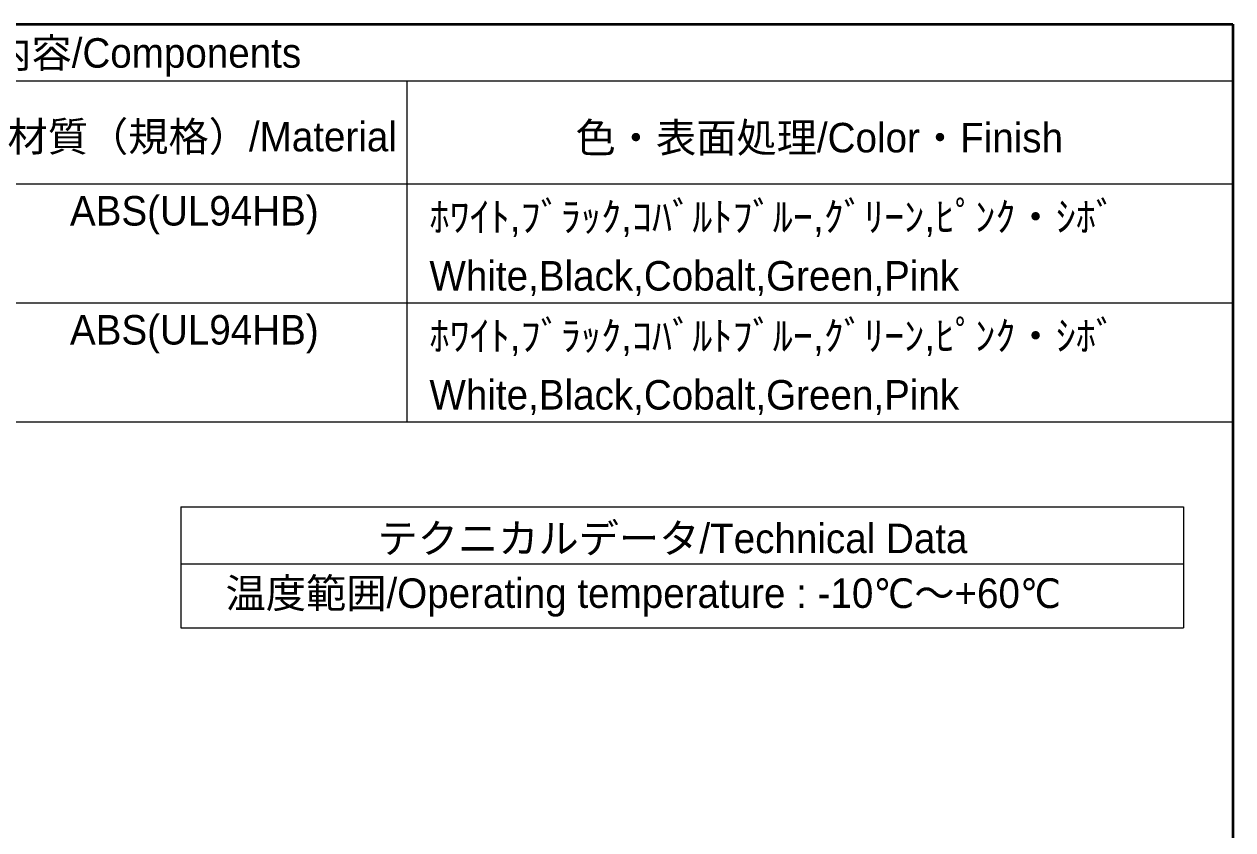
# Model space of a CAD drawing. Header units: millimetres. Extents: x 0 to 391, y 0 to 281.
# Drawn here: x 288.6 to 391, y 212.8 to 281 of the extents above; entities that cross this region are included whole.
import ezdxf

# ---------------------------------------------------------------- set-up
doc = ezdxf.new("R2010")
doc.units = ezdxf.units.MM
doc.layers.add('Border (ISO)', color=7, linetype='Continuous', lineweight=35)
doc.layers.add('Symbol (ISO)', color=7, linetype='Continuous', lineweight=18)
doc.styles.add('Note Text (TK)', font='')
doc.styles.get('Note Text (TK)').set_extended_font_data('MS PGothic')

# ---------------------------------------------------------------- blocks, each defined once
blk = doc.blocks.new('図面枠 tk図枠')
at = {"layer": 'Border (ISO)'}
for p, q in [((21, 289), (412, 289)), ((412, 289), (412, 8))]:
    blk.add_line(p, q, dxfattribs=at)
blk = doc.blocks.new('構成内容_Components')
at = {"layer": 'Symbol (ISO)'}
for p, q in [((412, 289), (224, 289)), ((412, 289), (412, 284.16)), ((412, 284.16), (224, 284.16)), ((342, 284.16), (342, 275.45)), ((412, 284.16), (412, 275.45)), ((412, 275.45), (224, 275.45)), ((342, 275.45), (342, 255.28)), ((412, 275.45), (412, 255.28)), ((412, 265.37), (224, 265.37)), ((412, 255.28), (224, 255.28))]:
    blk.add_line(p, q, dxfattribs=at)
at = {"layer": 'Symbol (ISO)', "color": 7, "char_height": 2.5, "attachment_point": 7, "style": 'Note Text (TK)'}
for s, insert in [('構成内容/Components', (299.95, 284.56)), ('材質（規格）/Material', (308.15, 277.9)), ('色・表面処理/Color・Finish', (356.29, 277.86)), ('ABS(UL94HB)', (313.44, 271.19)), (' ﾎﾜｲﾄ,ﾌﾞﾗｯｸ,ｺﾊﾞﾙﾄﾌﾞﾙｰ,ｸﾞﾘｰﾝ,ﾋﾟﾝｸ・ｼﾎﾞ', (343, 270.97)), (' White,Black,Cobalt,Green,Pink', (343, 265.97)), ('ABS(UL94HB)', (313.44, 261.11)), (' ﾎﾜｲﾄ,ﾌﾞﾗｯｸ,ｺﾊﾞﾙﾄﾌﾞﾙｰ,ｸﾞﾘｰﾝ,ﾋﾟﾝｸ・ｼﾎﾞ', (343, 260.89)), (' White,Black,Cobalt,Green,Pink', (343, 255.89))]:
    blk.add_mtext(s, dxfattribs=dict(at, insert=insert))
blk = doc.blocks.new('テーブル1')
at = {"layer": 'Symbol (ISO)'}
for p, q in [((322.83, 248.12), (407.83, 248.12)), ((322.83, 248.12), (322.83, 243.3)), ((407.83, 248.12), (407.83, 243.3)), ((322.83, 243.3), (407.83, 243.3)), ((322.83, 243.3), (322.83, 237.86)), ((407.83, 243.3), (407.83, 237.86)), ((322.83, 237.86), (407.83, 237.86)), ((322.83, 237.86), (407.83, 237.86))]:
    blk.add_line(p, q, dxfattribs=at)
at = {"layer": 'Symbol (ISO)', "color": 7, "char_height": 2.5, "attachment_point": 7, "style": 'Note Text (TK)'}
for s, insert in [('テクニカルデータ/Technical Data', (339.51, 244)), ('温度範囲/Operating temperature : -10℃～+60℃', (326.63, 238.8))]:
    blk.add_mtext(s, dxfattribs=dict(at, insert=insert))

msp = doc.modelspace()

# ---------------------------------------------------------------- block references
for name in ['図面枠 tk図枠', 'テーブル1']:
    msp.add_blockref(name, (-21, -8))
at = {"layer": 'Symbol (ISO)'}
msp.add_blockref('構成内容_Components', (-21, -8), dxfattribs=at)

doc.saveas('drawing.dxf')
